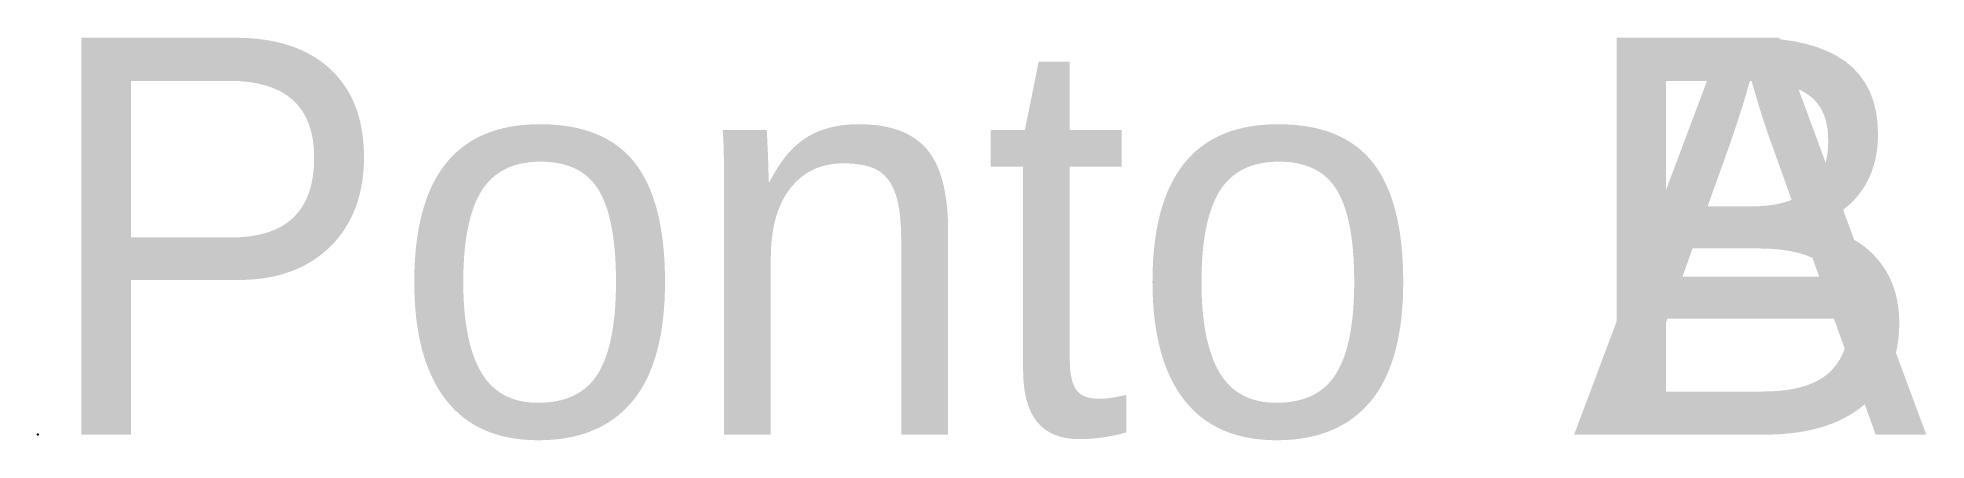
# Model space of a CAD drawing. Header units: metres. Extents: x -21.79 to -17.03, y -46.59 to -45.57.
import ezdxf

# ---------------------------------------------------------------- set-up
doc = ezdxf.new("R2010")
doc.units = ezdxf.units.M

msp = doc.modelspace()

# ---------------------------------------------------------------- linework, layer by layer
at = {"layer": 'Pontos'}
for p in [(-21.785742, -46.57422, 1191), (-21.785741, -46.57421, 1191)]:
    msp.add_point(p, dxfattribs=at)

# ---------------------------------------------------------------- texts
for s, p in [('Ponto B', (-21.785742, -46.57422, 1192)), ('Ponto A', (-21.785741, -46.57421, 1192))]:
    msp.add_text(s, height=1, dxfattribs=at).set_placement(p)

doc.saveas('drawing.dxf')
